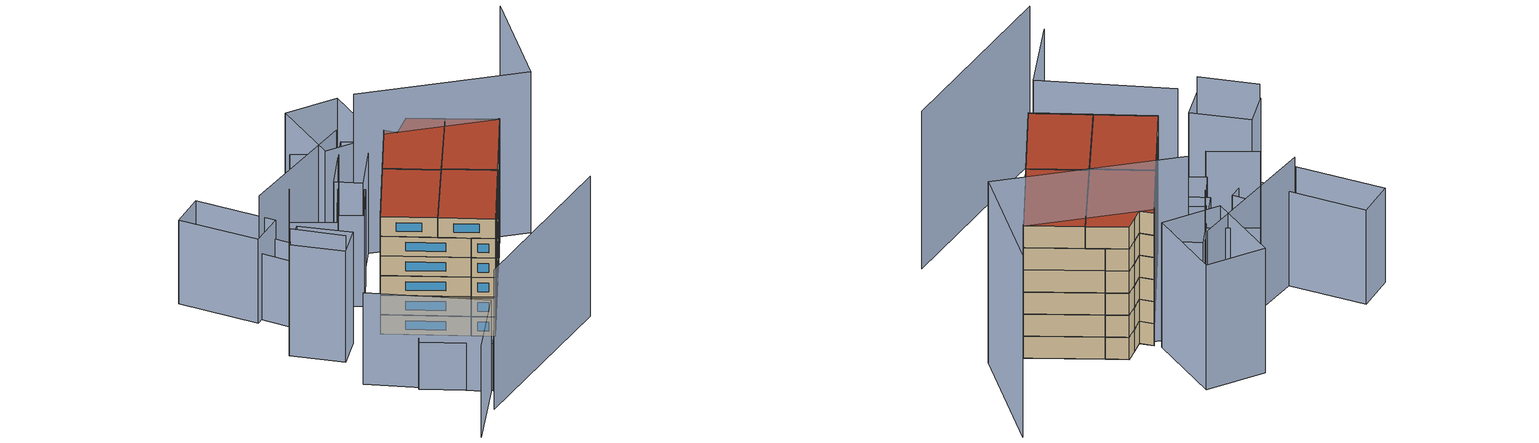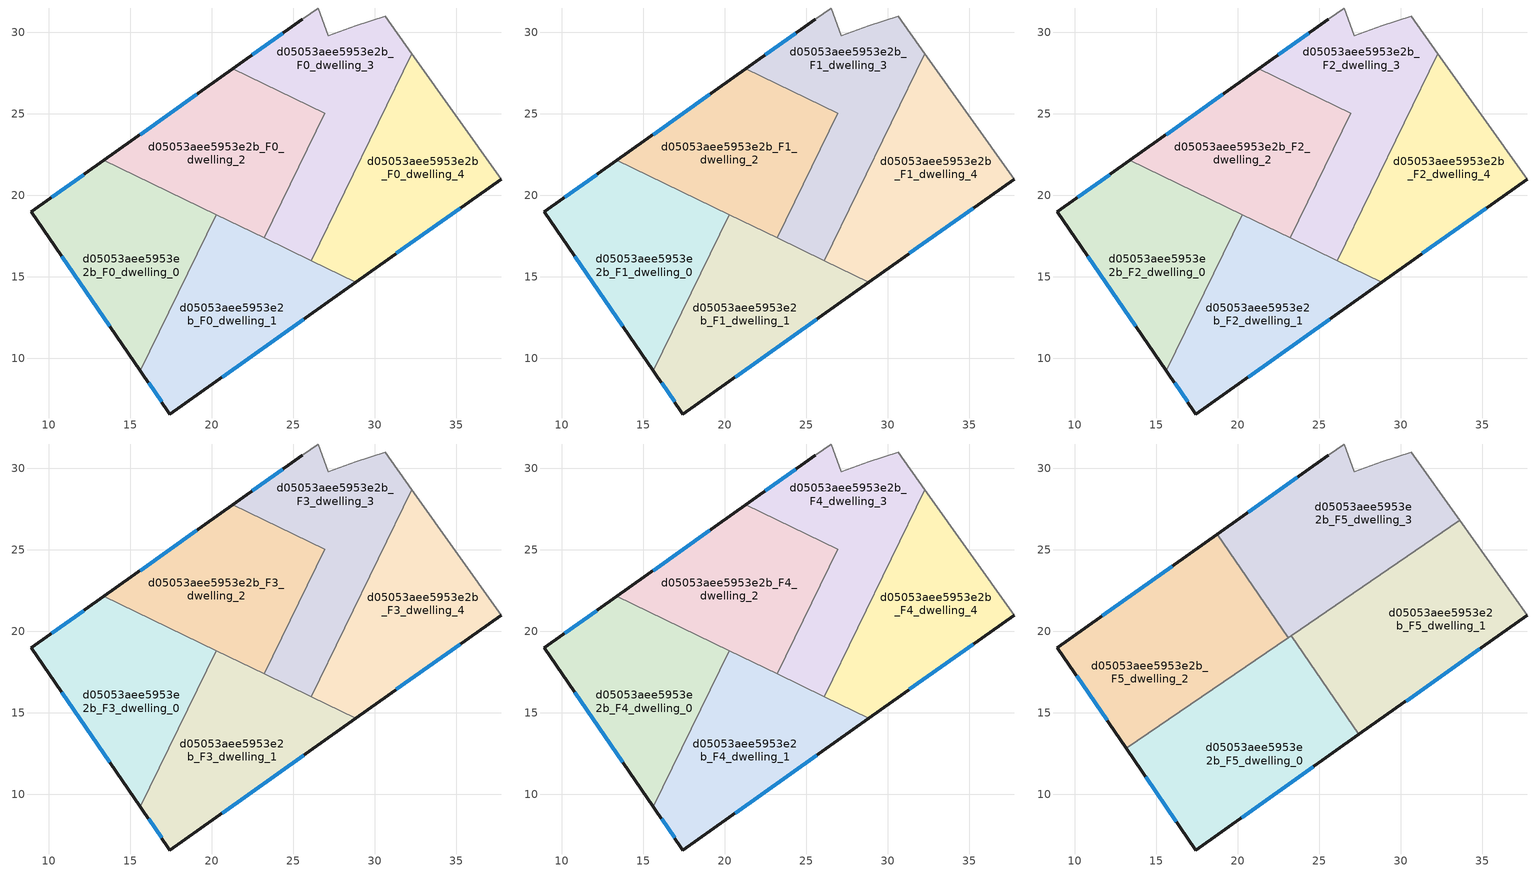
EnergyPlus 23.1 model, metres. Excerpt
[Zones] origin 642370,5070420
d05053aee5953e2b_F0_dwelling_0
 floor ground (EU_floor_Construction): 15.63,9.22 20.28,18.81 13.39,22.15 8.94,18.99 z0
 wall outside (EU_wall_Construction): 15.63,9.22 8.94,18.99 13.39,22.15 z0:3
 wall to d05053aee5953e2b_F0_dwelling_1 (EU_wall_Construction): 20.28,18.81 15.63,9.22 z0:3
 wall to d05053aee5953e2b_F0_dwelling_2 (EU_wall_Construction): 13.39,22.15 20.28,18.81 z0:3
 window (EU_Window_Construction): 13.76,11.96 10.82,16.25 / 10.19,19.87 12.15,21.27 z0.84:2.16
d05053aee5953e2b_F0_dwelling_1
 floor ground (EU_floor_Construction): 28.84,14.66 20.28,18.81 15.63,9.22 17.45,6.58 z0
 wall outside (EU_wall_Construction): 28.84,14.66 17.45,6.58 15.63,9.22 z0:3
 wall to d05053aee5953e2b_F0_dwelling_3 (EU_wall_Construction): 23.22,17.39 26.12,15.98 z0:3
 wall to d05053aee5953e2b_F0_dwelling_4 (EU_wall_Construction): 26.12,15.98 28.84,14.66 z0:3
 wall to d05053aee5953e2b_F0_dwelling_2 (EU_wall_Construction): 20.28,18.81 23.22,17.39 z0:3
 window (EU_Window_Construction): 16.94,7.32 16.14,8.48 / 25.65,12.4 20.64,8.84 z0.84:2.16
d05053aee5953e2b_F0_dwelling_2
 floor ground (EU_floor_Construction): 23.22,17.39 26.94,25.04 21.31,27.77 13.39,22.15 z0
 wall outside (EU_wall_Construction): 13.39,22.15 21.31,27.77 z0:3
 wall to d05053aee5953e2b_F0_dwelling_3 (EU_wall_Construction): 21.31,27.77 26.94,25.04 23.22,17.39 z0:3
 window (EU_Window_Construction): 15.61,23.73 19.09,26.2 z0.84:2.16
d05053aee5953e2b_F0_dwelling_3
 floor ground (EU_floor_Construction): 26.12,15.98 32.29,28.7 30.66,30.99 28.86,30.39 27.16,29.79 26.56,31.49 25.56,30.79 21.31,27.77 26.94,25.04 23.22,17.39 z0
 wall outside (EU_wall_Construction): 21.31,27.77 25.56,30.79 z0:3
 wall adiabatic (EU_wall_Construction): 25.56,30.79 26.56,31.49 27.16,29.79 28.86,30.39 30.66,30.99 32.29,28.7 z0:3
 wall to d05053aee5953e2b_F0_dwelling_4 (EU_wall_Construction): 32.29,28.7 26.12,15.98 z0:3
 window (EU_Window_Construction): 22.5,28.62 24.37,29.95 z0.84:2.16
d05053aee5953e2b_F0_dwelling_4
 floor ground (EU_floor_Construction): 37.76,20.98 32.29,28.7 26.12,15.98 28.84,14.66 z0
 wall outside (EU_wall_Construction): 37.76,20.98 28.84,14.66 z0:3
 wall adiabatic (EU_wall_Construction): 32.29,28.7 37.76,20.98 z0:3
 window (EU_Window_Construction): 35.27,19.21 31.34,16.43 z0.84:2.16
d05053aee5953e2b_F1_dwelling_0
 floor to d05053aee5953e2b_F0_dwelling_0 (EU_floor_Construction): 15.63,9.22 20.28,18.81 13.39,22.15 8.94,18.99 z3
 wall outside (EU_wall_Construction): 15.63,9.22 8.94,18.99 13.39,22.15 z3:6
 wall to d05053aee5953e2b_F1_dwelling_1 (EU_wall_Construction): 20.28,18.81 15.63,9.22 z3:6
 wall to d05053aee5953e2b_F1_dwelling_2 (EU_wall_Construction): 13.39,22.15 20.28,18.81 z3:6
 window (EU_Window_Construction): 13.76,11.96 10.82,16.25 / 10.19,19.87 12.15,21.27 z3.84:5.16
d05053aee5953e2b_F1_dwelling_1
 floor to d05053aee5953e2b_F0_dwelling_1 (EU_floor_Construction): 28.84,14.66 20.28,18.81 15.63,9.22 17.45,6.58 z3
 wall outside (EU_wall_Construction): 28.84,14.66 17.45,6.58 15.63,9.22 z3:6
 wall to d05053aee5953e2b_F1_dwelling_3 (EU_wall_Construction): 23.22,17.39 26.12,15.98 z3:6
 wall to d05053aee5953e2b_F1_dwelling_4 (EU_wall_Construction): 26.12,15.98 28.84,14.66 z3:6
 wall to d05053aee5953e2b_F1_dwelling_2 (EU_wall_Construction): 20.28,18.81 23.22,17.39 z3:6
 window (EU_Window_Construction): 16.94,7.32 16.14,8.48 / 25.65,12.4 20.64,8.84 z3.84:5.16
d05053aee5953e2b_F1_dwelling_2
 floor to d05053aee5953e2b_F0_dwelling_2 (EU_floor_Construction): 23.22,17.39 26.94,25.04 21.31,27.77 13.39,22.15 z3
 wall outside (EU_wall_Construction): 13.39,22.15 21.31,27.77 z3:6
 wall to d05053aee5953e2b_F1_dwelling_3 (EU_wall_Construction): 21.31,27.77 26.94,25.04 23.22,17.39 z3:6
 window (EU_Window_Construction): 15.61,23.73 19.09,26.2 z3.84:5.16
d05053aee5953e2b_F1_dwelling_3
 floor to d05053aee5953e2b_F0_dwelling_3 (EU_floor_Construction): 26.12,15.98 32.29,28.7 30.66,30.99 28.86,30.39 27.16,29.79 26.56,31.49 25.56,30.79 21.31,27.77 26.94,25.04 23.22,17.39 z3
 wall outside (EU_wall_Construction): 21.31,27.77 25.56,30.79 z3:6
 wall adiabatic (EU_wall_Construction): 25.56,30.79 26.56,31.49 27.16,29.79 28.86,30.39 30.66,30.99 32.29,28.7 z3:6
 wall to d05053aee5953e2b_F1_dwelling_4 (EU_wall_Construction): 32.29,28.7 26.12,15.98 z3:6
 window (EU_Window_Construction): 22.5,28.62 24.37,29.95 z3.84:5.16
d05053aee5953e2b_F1_dwelling_4
 floor to d05053aee5953e2b_F0_dwelling_4 (EU_floor_Construction): 37.76,20.98 32.29,28.7 26.12,15.98 28.84,14.66 z3
 wall outside (EU_wall_Construction): 37.76,20.98 28.84,14.66 z3:6
 wall adiabatic (EU_wall_Construction): 32.29,28.7 37.76,20.98 z3:6
 window (EU_Window_Construction): 35.27,19.21 31.34,16.43 z3.84:5.16
d05053aee5953e2b_F2_dwelling_0
 floor to d05053aee5953e2b_F1_dwelling_0 (EU_floor_Construction): 15.63,9.22 20.28,18.81 13.39,22.15 8.94,18.99 z6
 wall outside (EU_wall_Construction): 15.63,9.22 8.94,18.99 13.39,22.15 z6:9
 wall to d05053aee5953e2b_F2_dwelling_1 (EU_wall_Construction): 20.28,18.81 15.63,9.22 z6:9
 wall to d05053aee5953e2b_F2_dwelling_2 (EU_wall_Construction): 13.39,22.15 20.28,18.81 z6:9
 window (EU_Window_Construction): 13.76,11.96 10.82,16.25 / 10.19,19.87 12.15,21.27 z6.84:8.16
d05053aee5953e2b_F2_dwelling_1
 floor to d05053aee5953e2b_F1_dwelling_1 (EU_floor_Construction): 28.84,14.66 20.28,18.81 15.63,9.22 17.45,6.58 z6
 wall outside (EU_wall_Construction): 28.84,14.66 17.45,6.58 15.63,9.22 z6:9
 wall to d05053aee5953e2b_F2_dwelling_3 (EU_wall_Construction): 23.22,17.39 26.12,15.98 z6:9
 wall to d05053aee5953e2b_F2_dwelling_4 (EU_wall_Construction): 26.12,15.98 28.84,14.66 z6:9
 wall to d05053aee5953e2b_F2_dwelling_2 (EU_wall_Construction): 20.28,18.81 23.22,17.39 z6:9
 window (EU_Window_Construction): 16.94,7.32 16.14,8.48 / 25.65,12.4 20.64,8.84 z6.84:8.16
d05053aee5953e2b_F2_dwelling_2
 floor to d05053aee5953e2b_F1_dwelling_2 (EU_floor_Construction): 23.22,17.39 26.94,25.04 21.31,27.77 13.39,22.15 z6
 wall outside (EU_wall_Construction): 13.39,22.15 21.31,27.77 z6:9
 wall to d05053aee5953e2b_F2_dwelling_3 (EU_wall_Construction): 21.31,27.77 26.94,25.04 23.22,17.39 z6:9
 window (EU_Window_Construction): 15.61,23.73 19.09,26.2 z6.84:8.16
d05053aee5953e2b_F2_dwelling_3
 floor to d05053aee5953e2b_F1_dwelling_3 (EU_floor_Construction): 26.12,15.98 32.29,28.7 30.66,30.99 28.86,30.39 27.16,29.79 26.56,31.49 25.56,30.79 21.31,27.77 26.94,25.04 23.22,17.39 z6
 wall outside (EU_wall_Construction): 21.31,27.77 25.56,30.79 z6:9
 wall adiabatic (EU_wall_Construction): 25.56,30.79 26.56,31.49 27.16,29.79 28.86,30.39 30.66,30.99 32.29,28.7 z6:9
 wall to d05053aee5953e2b_F2_dwelling_4 (EU_wall_Construction): 32.29,28.7 26.12,15.98 z6:9
 window (EU_Window_Construction): 22.5,28.62 24.37,29.95 z6.84:8.16
d05053aee5953e2b_F2_dwelling_4
 floor to d05053aee5953e2b_F1_dwelling_4 (EU_floor_Construction): 37.76,20.98 32.29,28.7 26.12,15.98 28.84,14.66 z6
 wall outside (EU_wall_Construction): 37.76,20.98 28.84,14.66 z6:9
 wall adiabatic (EU_wall_Construction): 32.29,28.7 37.76,20.98 z6:9
 window (EU_Window_Construction): 35.27,19.21 31.34,16.43 z6.84:8.16
d05053aee5953e2b_F3_dwelling_0
 floor to d05053aee5953e2b_F2_dwelling_0 (EU_floor_Construction): 15.63,9.22 20.28,18.81 13.39,22.15 8.94,18.99 z9
 wall outside (EU_wall_Construction): 15.63,9.22 8.94,18.99 13.39,22.15 z9:12
 wall to d05053aee5953e2b_F3_dwelling_1 (EU_wall_Construction): 20.28,18.81 15.63,9.22 z9:12
 wall to d05053aee5953e2b_F3_dwelling_2 (EU_wall_Construction): 13.39,22.15 20.28,18.81 z9:12
 window (EU_Window_Construction): 13.76,11.96 10.82,16.25 / 10.19,19.87 12.15,21.27 z9.84:11.16
d05053aee5953e2b_F3_dwelling_1
 floor to d05053aee5953e2b_F2_dwelling_1 (EU_floor_Construction): 28.84,14.66 20.28,18.81 15.63,9.22 17.45,6.58 z9
 wall outside (EU_wall_Construction): 28.84,14.66 17.45,6.58 15.63,9.22 z9:12
 wall to d05053aee5953e2b_F3_dwelling_3 (EU_wall_Construction): 23.22,17.39 26.12,15.98 z9:12
 wall to d05053aee5953e2b_F3_dwelling_4 (EU_wall_Construction): 26.12,15.98 28.84,14.66 z9:12
 wall to d05053aee5953e2b_F3_dwelling_2 (EU_wall_Construction): 20.28,18.81 23.22,17.39 z9:12
 window (EU_Window_Construction): 16.94,7.32 16.14,8.48 / 25.65,12.4 20.64,8.84 z9.84:11.16
d05053aee5953e2b_F3_dwelling_2
 floor to d05053aee5953e2b_F2_dwelling_2 (EU_floor_Construction): 23.22,17.39 26.94,25.04 21.31,27.77 13.39,22.15 z9
 wall outside (EU_wall_Construction): 13.39,22.15 21.31,27.77 z9:12
 wall to d05053aee5953e2b_F3_dwelling_3 (EU_wall_Construction): 21.31,27.77 26.94,25.04 23.22,17.39 z9:12
 window (EU_Window_Construction): 15.61,23.73 19.09,26.2 z9.84:11.16
d05053aee5953e2b_F3_dwelling_3
 floor to d05053aee5953e2b_F2_dwelling_3 (EU_floor_Construction): 26.12,15.98 32.29,28.7 30.66,30.99 28.86,30.39 27.16,29.79 26.56,31.49 25.56,30.79 21.31,27.77 26.94,25.04 23.22,17.39 z9
 wall outside (EU_wall_Construction): 21.31,27.77 25.56,30.79 z9:12
 wall adiabatic (EU_wall_Construction): 25.56,30.79 26.56,31.49 27.16,29.79 28.86,30.39 30.66,30.99 32.29,28.7 z9:12
 wall to d05053aee5953e2b_F3_dwelling_4 (EU_wall_Construction): 32.29,28.7 26.12,15.98 z9:12
 window (EU_Window_Construction): 22.5,28.62 24.37,29.95 z9.84:11.16
d05053aee5953e2b_F3_dwelling_4
 floor to d05053aee5953e2b_F2_dwelling_4 (EU_floor_Construction): 37.76,20.98 32.29,28.7 26.12,15.98 28.84,14.66 z9
 wall outside (EU_wall_Construction): 37.76,20.98 28.84,14.66 z9:12
 wall adiabatic (EU_wall_Construction): 32.29,28.7 37.76,20.98 z9:12
 window (EU_Window_Construction): 35.27,19.21 31.34,16.43 z9.84:11.16
d05053aee5953e2b_F4_dwelling_0
 floor to d05053aee5953e2b_F3_dwelling_0 (EU_floor_Construction): 15.63,9.22 20.28,18.81 13.39,22.15 8.94,18.99 z12
 wall outside (EU_wall_Construction): 15.63,9.22 8.94,18.99 13.39,22.15 z12:15
 wall to d05053aee5953e2b_F4_dwelling_1 (EU_wall_Construction): 20.28,18.81 15.63,9.22 z12:15
 wall to d05053aee5953e2b_F4_dwelling_2 (EU_wall_Construction): 13.39,22.15 20.28,18.81 z12:15
 window (EU_Window_Construction): 13.76,11.96 10.82,16.25 / 10.19,19.87 12.15,21.27 z12.84:14.16
 ceiling adiabatic (EU_roof_Construction): 20.28,18.81 19.46,17.11 13.18,12.81 8.94,18.99 13.39,22.15 z15; 19.46,17.11 15.63,9.22 13.18,12.81 z15
d05053aee5953e2b_F4_dwelling_1
 floor to d05053aee5953e2b_F3_dwelling_1 (EU_floor_Construction): 28.84,14.66 20.28,18.81 15.63,9.22 17.45,6.58 z12
 wall outside (EU_wall_Construction): 28.84,14.66 17.45,6.58 15.63,9.22 z12:15
 wall to d05053aee5953e2b_F4_dwelling_3 (EU_wall_Construction): 23.22,17.39 26.12,15.98 z12:15
 wall to d05053aee5953e2b_F4_dwelling_4 (EU_wall_Construction): 26.12,15.98 28.84,14.66 z12:15
 wall to d05053aee5953e2b_F4_dwelling_2 (EU_wall_Construction): 20.28,18.81 23.22,17.39 z12:15
 window (EU_Window_Construction): 16.94,7.32 16.14,8.48 / 25.65,12.4 20.64,8.84 z12.84:14.16
d05053aee5953e2b_F4_dwelling_2
 floor to d05053aee5953e2b_F3_dwelling_2 (EU_floor_Construction): 23.22,17.39 26.94,25.04 21.31,27.77 13.39,22.15 z12
 wall outside (EU_wall_Construction): 13.39,22.15 21.31,27.77 z12:15
 wall to d05053aee5953e2b_F4_dwelling_3 (EU_wall_Construction): 21.31,27.77 26.94,25.04 23.22,17.39 z12:15
 window (EU_Window_Construction): 15.61,23.73 19.09,26.2 z12.84:14.16
d05053aee5953e2b_F4_dwelling_3
 floor to d05053aee5953e2b_F3_dwelling_3 (EU_floor_Construction): 26.12,15.98 32.29,28.7 30.66,30.99 28.86,30.39 27.16,29.79 26.56,31.49 25.56,30.79 21.31,27.77 26.94,25.04 23.22,17.39 z12
 wall outside (EU_wall_Construction): 21.31,27.77 25.56,30.79 z12:15
 wall adiabatic (EU_wall_Construction): 25.56,30.79 26.56,31.49 27.16,29.79 28.86,30.39 30.66,30.99 32.29,28.7 z12:15
 wall to d05053aee5953e2b_F4_dwelling_4 (EU_wall_Construction): 32.29,28.7 26.12,15.98 z12:15
 window (EU_Window_Construction): 22.5,28.62 24.37,29.95 z12.84:14.16
 ceiling adiabatic (EU_roof_Construction): 23.92,18.82 25.73,16.17 23.22,17.39 z15
d05053aee5953e2b_F4_dwelling_4
 floor to d05053aee5953e2b_F3_dwelling_4 (EU_floor_Construction): 37.76,20.98 32.29,28.7 26.12,15.98 28.84,14.66 z12
 wall outside (EU_wall_Construction): 37.76,20.98 28.84,14.66 z12:15
 wall adiabatic (EU_wall_Construction): 32.29,28.7 37.76,20.98 z12:15
 window (EU_Window_Construction): 35.27,19.21 31.34,16.43 z12.84:14.16
d05053aee5953e2b_F5_dwelling_0
 floor to d05053aee5953e2b_F4_dwelling_1 (EU_floor_Construction): 27.45,13.67 25.73,16.17 21.25,18.34 19.46,17.11 15.63,9.22 17.45,6.58 z15
 floor to d05053aee5953e2b_F4_dwelling_2 (EU_floor_Construction): 23.22,17.39 23.92,18.82 23.29,19.74 21.25,18.34 z15
 floor adiabatic (EU_floor_Construction): 25.73,16.17 23.92,18.82 23.22,17.39 21.25,18.34 13.18,12.81 15.63,9.22 19.46,17.11 21.25,18.34 z15
 wall outside (EU_wall_Construction): 27.45,13.67 17.45,6.58 13.18,12.81 z15:18
 wall to d05053aee5953e2b_F5_dwelling_1 (EU_wall_Construction): 23.29,19.74 27.45,13.67 z15:18
 wall to d05053aee5953e2b_F5_dwelling_2 (EU_wall_Construction): 13.18,12.81 23.1,19.61 z15:18
 wall to d05053aee5953e2b_F5_dwelling_3 (EU_wall_Construction): 23.1,19.61 23.29,19.74 z15:18
 window (EU_Window_Construction): 24.65,11.68 20.25,8.56 / 16.25,8.32 14.37,11.06 z15.84:17.16
 roof outside (EU_roof_Construction): 23.29,19.74 27.45,13.67 17.45,6.58 13.18,12.81 z18
d05053aee5953e2b_F5_dwelling_1
 floor to d05053aee5953e2b_F4_dwelling_4 (EU_floor_Construction): 37.76,20.98 33.62,26.82 30.26,24.52 26.12,15.98 28.84,14.66 z15
 floor to d05053aee5953e2b_F4_dwelling_1 (EU_floor_Construction): 28.84,14.66 25.73,16.17 27.45,13.67 z15
 floor to d05053aee5953e2b_F4_dwelling_3 (EU_floor_Construction): 26.12,15.98 30.26,24.52 24.9,20.84 23.92,18.82 25.73,16.17 z15
 floor to d05053aee5953e2b_F4_dwelling_2 (EU_floor_Construction): 23.92,18.82 24.9,20.84 23.29,19.74 z15
 wall outside (EU_wall_Construction): 37.76,20.98 27.45,13.67 z15:18
 wall adiabatic (EU_wall_Construction): 33.62,26.82 37.76,20.98 z15:18
 wall to d05053aee5953e2b_F5_dwelling_3 (EU_wall_Construction): 23.29,19.74 33.62,26.82 z15:18
 window (EU_Window_Construction): 34.87,18.93 30.34,15.72 z15.84:17.16
 roof outside (EU_roof_Construction): 33.62,26.82 37.76,20.98 27.45,13.67 23.29,19.74 z18
d05053aee5953e2b_F5_dwelling_2
 floor to d05053aee5953e2b_F4_dwelling_1 (EU_floor_Construction): 21.25,18.34 20.28,18.81 19.46,17.11 z15
 floor to d05053aee5953e2b_F4_dwelling_2 (EU_floor_Construction): 23.1,19.61 18.75,25.96 13.39,22.15 21.25,18.34 z15
 floor adiabatic (EU_floor_Construction): 19.46,17.11 20.28,18.81 21.25,18.34 13.39,22.15 8.94,18.99 13.18,12.81 z15
 wall outside (EU_wall_Construction): 13.18,12.81 8.94,18.99 18.75,25.96 z15:18
 wall to d05053aee5953e2b_F5_dwelling_3 (EU_wall_Construction): 18.75,25.96 23.1,19.61 z15:18
 window (EU_Window_Construction): 11.69,20.94 16,24.01 / 11.99,14.54 10.13,17.26 z15.84:17.16
 roof outside (EU_roof_Construction): 18.75,25.96 23.1,19.61 13.18,12.81 8.94,18.99 z18
d05053aee5953e2b_F5_dwelling_3
 floor to d05053aee5953e2b_F4_dwelling_3 (EU_floor_Construction): 30.26,24.52 32.29,28.7 30.66,30.99 28.86,30.39 27.16,29.79 26.56,31.49 25.56,30.79 21.31,27.77 26.94,25.04 24.9,20.84 z15
 floor to d05053aee5953e2b_F4_dwelling_2 (EU_floor_Construction): 24.9,20.84 26.94,25.04 21.31,27.77 18.75,25.96 23.1,19.61 z15
 floor to d05053aee5953e2b_F4_dwelling_4 (EU_floor_Construction): 33.62,26.82 32.29,28.7 30.26,24.52 z15
 wall outside (EU_wall_Construction): 18.75,25.96 25.56,30.79 z15:18
 wall adiabatic (EU_wall_Construction): 25.56,30.79 26.56,31.49 27.16,29.79 28.86,30.39 30.66,30.99 33.62,26.82 z15:18
 window (EU_Window_Construction): 20.66,27.31 23.65,29.44 z15.84:17.16
 roof outside (EU_roof_Construction): 30.66,30.99 33.62,26.82 23.1,19.61 18.75,25.96 25.56,30.79 26.56,31.49 27.16,29.79 28.86,30.39 z18
shading: 2.86,-4.08 28.9,-0.29 z0:21.4; -2.32,13.43 6.14,-1.12 / 6.14,-1.12 -3.67,-6.83 z0:14; 10.09,13.2 15.67,5.24 / 15.67,5.24 6.51,-1.18 / 6.51,-1.18 0.93,6.78 / 0.93,6.78 10.09,13.2 z0:7.2; -2.04,25.48 0.93,18.68 z0:19.2; 1.89,27.31 5.04,20.49 / 5.04,20.49 0.69,18.48 / 0.69,18.48 -2.46,25.3 / -2.46,25.3 1.89,27.31 z0:17; 18.55,28.49 13.25,24.69 / 13.25,24.69 11.13,27.65 / 11.13,27.65 16.43,31.45 / 16.43,31.45 18.55,28.49 z0:13.9; 21.87,35.37 8.24,25.29 / 8.24,25.29 4.44,30.44 / 4.44,30.44 18.06,40.52 / 18.06,40.52 21.87,35.37 / 26.65,33.82 18.11,28.55 / 18.11,28.55 16.08,31.84 / 16.08,31.84 24.62,37.11 / 24.62,37.11 26.65,33.82 z0:15.1; 51.73,31.29 40.96,18.33 / 40.96,18.33 22.67,33.52 z0:24.6; 6.55,34.8 7.65,28.7 / 7.65,28.7 3.66,27.98 / 3.66,27.98 2.56,34.08 / 2.56,34.08 6.55,34.8 z0:10.1; -0.66,44.61 4.55,45.71 / 4.55,45.71 6.92,34.5 / 6.92,34.5 1.71,33.4 / 1.71,33.4 -0.66,44.61 z0:12.8; 30.67,42.1 26.23,32.32 / 26.23,32.32 19.15,35.53 / 19.15,35.53 23.58,45.31 / 23.58,45.31 30.67,42.1 z0:16.9; 24.31,37.55 5.32,35.95 z0:16.8
[Building]
EU S2 Campaign: North Axis=0; Terrain=City; Solar Distribution=FullExterior
[Site:Location]
Lyon-Bron: Latitude=45.75; Longitude=5; Time Zone=1; Elevation=198
[SizingPeriod:WeatherFileDays]
AnnualSizingPeriod: Begin Month=1; Begin Day of Month=1; End Month=12; End Day of Month=31; Day of Week for Start Day=Monday; Use Weather File Daylight Saving Period=No; Use Weather File Rain and Snow Indicators=No
[MATERIAL]
EU_InternalMass_Material: Roughness=MediumRough; Thickness=0.1; Conductivity=1; Density=1800; Specific Heat=900; Thermal Absorptance=0.9; Solar Absorptance=0.7; Visible Absorptance=0.7
[MATERIAL:NOMASS] Roughness=MediumRough; Thermal Absorptance=0.9; Solar Absorptance=0.7; Visible Absorptance=0.7
Name | Thermal Resistance
EU_wall_NoMass | 0.776494
EU_roof_NoMass | 0.486893
EU_floor_NoMass | 0.421597
[WINDOWMATERIAL:SIMPLEGLAZINGSYSTEM]
EU_Window_SimpleGlazing: UFactor=4.24961; Solar Heat Gain Coefficient=0.83; Visible Transmittance=0.83
[CONSTRUCTION]
EU_wall_Construction: EU_wall_NoMass
EU_roof_Construction: EU_roof_NoMass
EU_floor_Construction: EU_floor_NoMass
EU_InternalMass_Construction: EU_InternalMass_Material
EU_Window_Construction: EU_Window_SimpleGlazing
[ZONE] Type=1; Multiplier=1; Ceiling Height=autocalculate; Floor Area=autocalculate; Part of Total Floor Area=Yes
Name | Volume
d05053aee5953e2b_F0_dwelling_0; d05053aee5953e2b_F1_dwelling_0; d05053aee5953e2b_F2_dwelling_0; d05053aee5953e2b_F3_dwelling_0; d05053aee5953e2b_F4_dwelling_0 | 219.287
d05053aee5953e2b_F5_dwelling_0 | 274.137
d05053aee5953e2b_F0_dwelling_1; d05053aee5953e2b_F1_dwelling_1; d05053aee5953e2b_F2_dwelling_1; d05053aee5953e2b_F3_dwelling_1; d05053aee5953e2b_F4_dwelling_1 | 219.286
d05053aee5953e2b_F5_dwelling_1; d05053aee5953e2b_F5_dwelling_2 | 274.118
d05053aee5953e2b_F0_dwelling_2; d05053aee5953e2b_F1_dwelling_2; d05053aee5953e2b_F2_dwelling_2; d05053aee5953e2b_F3_dwelling_2; d05053aee5953e2b_F4_dwelling_2 | 219.289
d05053aee5953e2b_F0_dwelling_3; d05053aee5953e2b_F1_dwelling_3; d05053aee5953e2b_F2_dwelling_3; d05053aee5953e2b_F3_dwelling_3; d05053aee5953e2b_F4_dwelling_3 | 219.28
d05053aee5953e2b_F5_dwelling_3 | 274.096
d05053aee5953e2b_F0_dwelling_4; d05053aee5953e2b_F1_dwelling_4; d05053aee5953e2b_F2_dwelling_4; d05053aee5953e2b_F3_dwelling_4; d05053aee5953e2b_F4_dwelling_4 | 219.279
[INTERNALMASS] Construction=EU_InternalMass_Construction
Name | Zone or ZoneList | Surface Area
d05053aee5953e2b_F0_dwelling_0_EU_InternalMass | d05053aee5953e2b_F0_dwelling_0 | 73.0948
d05053aee5953e2b_F0_dwelling_1_EU_InternalMass | d05053aee5953e2b_F0_dwelling_1 | 73.0965
d05053aee5953e2b_F0_dwelling_2_EU_InternalMass | d05053aee5953e2b_F0_dwelling_2 | 73.0976
d05053aee5953e2b_F0_dwelling_3_EU_InternalMass | d05053aee5953e2b_F0_dwelling_3 | 73.0937
d05053aee5953e2b_F0_dwelling_4_EU_InternalMass | d05053aee5953e2b_F0_dwelling_4 | 73.092
d05053aee5953e2b_F1_dwelling_0_EU_InternalMass | d05053aee5953e2b_F1_dwelling_0 | 73.0948
d05053aee5953e2b_F1_dwelling_1_EU_InternalMass | d05053aee5953e2b_F1_dwelling_1 | 73.0965
d05053aee5953e2b_F1_dwelling_2_EU_InternalMass | d05053aee5953e2b_F1_dwelling_2 | 73.0976
d05053aee5953e2b_F1_dwelling_3_EU_InternalMass | d05053aee5953e2b_F1_dwelling_3 | 73.0937
d05053aee5953e2b_F1_dwelling_4_EU_InternalMass | d05053aee5953e2b_F1_dwelling_4 | 73.092
d05053aee5953e2b_F2_dwelling_0_EU_InternalMass | d05053aee5953e2b_F2_dwelling_0 | 73.0948
d05053aee5953e2b_F2_dwelling_1_EU_InternalMass | d05053aee5953e2b_F2_dwelling_1 | 73.0965
d05053aee5953e2b_F2_dwelling_2_EU_InternalMass | d05053aee5953e2b_F2_dwelling_2 | 73.0976
d05053aee5953e2b_F2_dwelling_3_EU_InternalMass | d05053aee5953e2b_F2_dwelling_3 | 73.0937
d05053aee5953e2b_F2_dwelling_4_EU_InternalMass | d05053aee5953e2b_F2_dwelling_4 | 73.092
d05053aee5953e2b_F3_dwelling_0_EU_InternalMass | d05053aee5953e2b_F3_dwelling_0 | 73.0948
d05053aee5953e2b_F3_dwelling_1_EU_InternalMass | d05053aee5953e2b_F3_dwelling_1 | 73.0965
d05053aee5953e2b_F3_dwelling_2_EU_InternalMass | d05053aee5953e2b_F3_dwelling_2 | 73.0976
d05053aee5953e2b_F3_dwelling_3_EU_InternalMass | d05053aee5953e2b_F3_dwelling_3 | 73.0937
d05053aee5953e2b_F3_dwelling_4_EU_InternalMass | d05053aee5953e2b_F3_dwelling_4 | 73.092
d05053aee5953e2b_F4_dwelling_0_EU_InternalMass | d05053aee5953e2b_F4_dwelling_0 | 73.0948
d05053aee5953e2b_F4_dwelling_1_EU_InternalMass | d05053aee5953e2b_F4_dwelling_1 | 73.0965
d05053aee5953e2b_F4_dwelling_2_EU_InternalMass | d05053aee5953e2b_F4_dwelling_2 | 73.0976
d05053aee5953e2b_F4_dwelling_3_EU_InternalMass | d05053aee5953e2b_F4_dwelling_3 | 73.0937
d05053aee5953e2b_F4_dwelling_4_EU_InternalMass | d05053aee5953e2b_F4_dwelling_4 | 73.092
d05053aee5953e2b_F5_dwelling_0_EU_InternalMass | d05053aee5953e2b_F5_dwelling_0 | 91.3788
d05053aee5953e2b_F5_dwelling_1_EU_InternalMass | d05053aee5953e2b_F5_dwelling_1 | 91.3735
d05053aee5953e2b_F5_dwelling_2_EU_InternalMass | d05053aee5953e2b_F5_dwelling_2 | 91.3728
d05053aee5953e2b_F5_dwelling_3_EU_InternalMass | d05053aee5953e2b_F5_dwelling_3 | 91.366
[OTHEREQUIPMENT] Fuel Type=Electricity; Design Level Calculation Method=Watts/Area; Power per Zone Floor Area=1; Fraction Latent=0; Fraction Radiant=0; Fraction Lost=0; Carbon Dioxide Generation Rate=0; EndUse Subcategory=EU_Step8_InternalGains
Name | Zone or ZoneList or Space or SpaceList | Schedule
EU_Step8_InternalGain_d05053aee5953e2b_F0_dwelling_0_f000 | d05053aee5953e2b_F0_dwelling_0 | EU_Step8_GainSchedule_d05053aee5953e2b_F0_dwelling_0_f000
EU_Step8_InternalGain_d05053aee5953e2b_F0_dwelling_1_f000 | d05053aee5953e2b_F0_dwelling_1 | EU_Step8_GainSchedule_d05053aee5953e2b_F0_dwelling_1_f000
EU_Step8_InternalGain_d05053aee5953e2b_F0_dwelling_2_f000 | d05053aee5953e2b_F0_dwelling_2 | EU_Step8_GainSchedule_d05053aee5953e2b_F0_dwelling_2_f000
EU_Step8_InternalGain_d05053aee5953e2b_F0_dwelling_3_f000 | d05053aee5953e2b_F0_dwelling_3 | EU_Step8_GainSchedule_d05053aee5953e2b_F0_dwelling_3_f000
EU_Step8_InternalGain_d05053aee5953e2b_F0_dwelling_4_f000 | d05053aee5953e2b_F0_dwelling_4 | EU_Step8_GainSchedule_d05053aee5953e2b_F0_dwelling_4_f000
EU_Step8_InternalGain_d05053aee5953e2b_F1_dwelling_0_f000 | d05053aee5953e2b_F1_dwelling_0 | EU_Step8_GainSchedule_d05053aee5953e2b_F1_dwelling_0_f000
EU_Step8_InternalGain_d05053aee5953e2b_F1_dwelling_1_f000 | d05053aee5953e2b_F1_dwelling_1 | EU_Step8_GainSchedule_d05053aee5953e2b_F1_dwelling_1_f000
EU_Step8_InternalGain_d05053aee5953e2b_F1_dwelling_2_f000 | d05053aee5953e2b_F1_dwelling_2 | EU_Step8_GainSchedule_d05053aee5953e2b_F1_dwelling_2_f000
EU_Step8_InternalGain_d05053aee5953e2b_F1_dwelling_3_f000 | d05053aee5953e2b_F1_dwelling_3 | EU_Step8_GainSchedule_d05053aee5953e2b_F1_dwelling_3_f000
EU_Step8_InternalGain_d05053aee5953e2b_F1_dwelling_4_f000 | d05053aee5953e2b_F1_dwelling_4 | EU_Step8_GainSchedule_d05053aee5953e2b_F1_dwelling_4_f000
EU_Step8_InternalGain_d05053aee5953e2b_F2_dwelling_0_f000 | d05053aee5953e2b_F2_dwelling_0 | EU_Step8_GainSchedule_d05053aee5953e2b_F2_dwelling_0_f000
EU_Step8_InternalGain_d05053aee5953e2b_F2_dwelling_1_f000 | d05053aee5953e2b_F2_dwelling_1 | EU_Step8_GainSchedule_d05053aee5953e2b_F2_dwelling_1_f000
EU_Step8_InternalGain_d05053aee5953e2b_F2_dwelling_2_f000 | d05053aee5953e2b_F2_dwelling_2 | EU_Step8_GainSchedule_d05053aee5953e2b_F2_dwelling_2_f000
EU_Step8_InternalGain_d05053aee5953e2b_F2_dwelling_3_f000 | d05053aee5953e2b_F2_dwelling_3 | EU_Step8_GainSchedule_d05053aee5953e2b_F2_dwelling_3_f000
EU_Step8_InternalGain_d05053aee5953e2b_F2_dwelling_4_f000 | d05053aee5953e2b_F2_dwelling_4 | EU_Step8_GainSchedule_d05053aee5953e2b_F2_dwelling_4_f000
EU_Step8_InternalGain_d05053aee5953e2b_F3_dwelling_0_f000 | d05053aee5953e2b_F3_dwelling_0 | EU_Step8_GainSchedule_d05053aee5953e2b_F3_dwelling_0_f000
EU_Step8_InternalGain_d05053aee5953e2b_F3_dwelling_1_f000 | d05053aee5953e2b_F3_dwelling_1 | EU_Step8_GainSchedule_d05053aee5953e2b_F3_dwelling_1_f000
EU_Step8_InternalGain_d05053aee5953e2b_F3_dwelling_2_f000 | d05053aee5953e2b_F3_dwelling_2 | EU_Step8_GainSchedule_d05053aee5953e2b_F3_dwelling_2_f000
EU_Step8_InternalGain_d05053aee5953e2b_F3_dwelling_3_f000 | d05053aee5953e2b_F3_dwelling_3 | EU_Step8_GainSchedule_d05053aee5953e2b_F3_dwelling_3_f000
EU_Step8_InternalGain_d05053aee5953e2b_F3_dwelling_4_f000 | d05053aee5953e2b_F3_dwelling_4 | EU_Step8_GainSchedule_d05053aee5953e2b_F3_dwelling_4_f000
EU_Step8_InternalGain_d05053aee5953e2b_F4_dwelling_0_f000 | d05053aee5953e2b_F4_dwelling_0 | EU_Step8_GainSchedule_d05053aee5953e2b_F4_dwelling_0_f000
EU_Step8_InternalGain_d05053aee5953e2b_F4_dwelling_1_f000 | d05053aee5953e2b_F4_dwelling_1 | EU_Step8_GainSchedule_d05053aee5953e2b_F4_dwelling_1_f000
EU_Step8_InternalGain_d05053aee5953e2b_F4_dwelling_2_f000 | d05053aee5953e2b_F4_dwelling_2 | EU_Step8_GainSchedule_d05053aee5953e2b_F4_dwelling_2_f000
EU_Step8_InternalGain_d05053aee5953e2b_F4_dwelling_3_f000 | d05053aee5953e2b_F4_dwelling_3 | EU_Step8_GainSchedule_d05053aee5953e2b_F4_dwelling_3_f000
EU_Step8_InternalGain_d05053aee5953e2b_F4_dwelling_4_f000 | d05053aee5953e2b_F4_dwelling_4 | EU_Step8_GainSchedule_d05053aee5953e2b_F4_dwelling_4_f000
EU_Step8_InternalGain_d05053aee5953e2b_F5_dwelling_0_f000 | d05053aee5953e2b_F5_dwelling_0 | EU_Step8_GainSchedule_d05053aee5953e2b_F5_dwelling_0_f000
EU_Step8_InternalGain_d05053aee5953e2b_F5_dwelling_1_f000 | d05053aee5953e2b_F5_dwelling_1 | EU_Step8_GainSchedule_d05053aee5953e2b_F5_dwelling_1_f000
EU_Step8_InternalGain_d05053aee5953e2b_F5_dwelling_2_f000 | d05053aee5953e2b_F5_dwelling_2 | EU_Step8_GainSchedule_d05053aee5953e2b_F5_dwelling_2_f000
EU_Step8_InternalGain_d05053aee5953e2b_F5_dwelling_3_f000 | d05053aee5953e2b_F5_dwelling_3 | EU_Step8_GainSchedule_d05053aee5953e2b_F5_dwelling_3_f000
[ZONEVENTILATION:DESIGNFLOWRATE] Schedule=EU_AlwaysOn; Design Flow Rate Calculation Method=AirChanges/Hour; Air Changes per Hour=0.693814; Ventilation Type=Natural; Fan Pressure Rise=0; Fan Total Efficiency=1; Constant Term Coefficient=1; Temperature Term Coefficient=0; Velocity Term Coefficient=0; Velocity Squared Term Coefficient=0; Minimum Indoor Temperature=-100; Maximum Indoor Temperature=100; Delta Temperature=-100; Minimum Outdoor Temperature=-100; Maximum Outdoor Temperature=100; Maximum Wind Speed=40
Name | Zone or ZoneList or Space or SpaceList
EU_ConstantAir_d05053aee5953e2b_F0_dwelling_0 | d05053aee5953e2b_F0_dwelling_0
EU_ConstantAir_d05053aee5953e2b_F0_dwelling_1 | d05053aee5953e2b_F0_dwelling_1
EU_ConstantAir_d05053aee5953e2b_F0_dwelling_2 | d05053aee5953e2b_F0_dwelling_2
EU_ConstantAir_d05053aee5953e2b_F0_dwelling_3 | d05053aee5953e2b_F0_dwelling_3
EU_ConstantAir_d05053aee5953e2b_F0_dwelling_4 | d05053aee5953e2b_F0_dwelling_4
EU_ConstantAir_d05053aee5953e2b_F1_dwelling_0 | d05053aee5953e2b_F1_dwelling_0
EU_ConstantAir_d05053aee5953e2b_F1_dwelling_1 | d05053aee5953e2b_F1_dwelling_1
EU_ConstantAir_d05053aee5953e2b_F1_dwelling_2 | d05053aee5953e2b_F1_dwelling_2
EU_ConstantAir_d05053aee5953e2b_F1_dwelling_3 | d05053aee5953e2b_F1_dwelling_3
EU_ConstantAir_d05053aee5953e2b_F1_dwelling_4 | d05053aee5953e2b_F1_dwelling_4
EU_ConstantAir_d05053aee5953e2b_F2_dwelling_0 | d05053aee5953e2b_F2_dwelling_0
EU_ConstantAir_d05053aee5953e2b_F2_dwelling_1 | d05053aee5953e2b_F2_dwelling_1
EU_ConstantAir_d05053aee5953e2b_F2_dwelling_2 | d05053aee5953e2b_F2_dwelling_2
EU_ConstantAir_d05053aee5953e2b_F2_dwelling_3 | d05053aee5953e2b_F2_dwelling_3
EU_ConstantAir_d05053aee5953e2b_F2_dwelling_4 | d05053aee5953e2b_F2_dwelling_4
EU_ConstantAir_d05053aee5953e2b_F3_dwelling_0 | d05053aee5953e2b_F3_dwelling_0
EU_ConstantAir_d05053aee5953e2b_F3_dwelling_1 | d05053aee5953e2b_F3_dwelling_1
EU_ConstantAir_d05053aee5953e2b_F3_dwelling_2 | d05053aee5953e2b_F3_dwelling_2
EU_ConstantAir_d05053aee5953e2b_F3_dwelling_3 | d05053aee5953e2b_F3_dwelling_3
EU_ConstantAir_d05053aee5953e2b_F3_dwelling_4 | d05053aee5953e2b_F3_dwelling_4
EU_ConstantAir_d05053aee5953e2b_F4_dwelling_0 | d05053aee5953e2b_F4_dwelling_0
EU_ConstantAir_d05053aee5953e2b_F4_dwelling_1 | d05053aee5953e2b_F4_dwelling_1
EU_ConstantAir_d05053aee5953e2b_F4_dwelling_2 | d05053aee5953e2b_F4_dwelling_2
EU_ConstantAir_d05053aee5953e2b_F4_dwelling_3 | d05053aee5953e2b_F4_dwelling_3
EU_ConstantAir_d05053aee5953e2b_F4_dwelling_4 | d05053aee5953e2b_F4_dwelling_4
EU_ConstantAir_d05053aee5953e2b_F5_dwelling_0 | d05053aee5953e2b_F5_dwelling_0
EU_ConstantAir_d05053aee5953e2b_F5_dwelling_1 | d05053aee5953e2b_F5_dwelling_1
EU_ConstantAir_d05053aee5953e2b_F5_dwelling_2 | d05053aee5953e2b_F5_dwelling_2
EU_ConstantAir_d05053aee5953e2b_F5_dwelling_3 | d05053aee5953e2b_F5_dwelling_3
[HVACTEMPLATE:THERMOSTAT] Constant Heating Setpoint=20; Constant Cooling Setpoint=50
EU_HeatOnly_d05053aee5953e2b_F0_dwelling_0; EU_HeatOnly_d05053aee5953e2b_F0_dwelling_1; EU_HeatOnly_d05053aee5953e2b_F0_dwelling_2; EU_HeatOnly_d05053aee5953e2b_F0_dwelling_3; EU_HeatOnly_d05053aee5953e2b_F0_dwelling_4; EU_HeatOnly_d05053aee5953e2b_F1_dwelling_0; EU_HeatOnly_d05053aee5953e2b_F1_dwelling_1; EU_HeatOnly_d05053aee5953e2b_F1_dwelling_2; EU_HeatOnly_d05053aee5953e2b_F1_dwelling_3; EU_HeatOnly_d05053aee5953e2b_F1_dwelling_4; EU_HeatOnly_d05053aee5953e2b_F2_dwelling_0; EU_HeatOnly_d05053aee5953e2b_F2_dwelling_1; EU_HeatOnly_d05053aee5953e2b_F2_dwelling_2; EU_HeatOnly_d05053aee5953e2b_F2_dwelling_3; EU_HeatOnly_d05053aee5953e2b_F2_dwelling_4; EU_HeatOnly_d05053aee5953e2b_F3_dwelling_0; EU_HeatOnly_d05053aee5953e2b_F3_dwelling_1; EU_HeatOnly_d05053aee5953e2b_F3_dwelling_2; EU_HeatOnly_d05053aee5953e2b_F3_dwelling_3; EU_HeatOnly_d05053aee5953e2b_F3_dwelling_4; EU_HeatOnly_d05053aee5953e2b_F4_dwelling_0; EU_HeatOnly_d05053aee5953e2b_F4_dwelling_1; EU_HeatOnly_d05053aee5953e2b_F4_dwelling_2; EU_HeatOnly_d05053aee5953e2b_F4_dwelling_3; EU_HeatOnly_d05053aee5953e2b_F4_dwelling_4; EU_HeatOnly_d05053aee5953e2b_F5_dwelling_0; EU_HeatOnly_d05053aee5953e2b_F5_dwelling_1; EU_HeatOnly_d05053aee5953e2b_F5_dwelling_2; EU_HeatOnly_d05053aee5953e2b_F5_dwelling_3
[HVACTEMPLATE:ZONE:IDEALLOADSAIRSYSTEM] System Availability Schedule=EU_AlwaysOn; Maximum Heating Supply Air Temperature=50; Minimum Cooling Supply Air Temperature=13; Maximum Heating Supply Air Humidity Ratio=0.0156; Minimum Cooling Supply Air Humidity Ratio=0.0077; Heating Limit=NoLimit; Cooling Limit=NoLimit; Heating Availability Schedule=EU_AlwaysOn; Cooling Availability Schedule=EU_CoolingOff; Dehumidification Control Type=ConstantSensibleHeatRatio; Cooling Sensible Heat Ratio=0.7; Dehumidification Setpoint=60; Humidification Control Type=None; Humidification Setpoint=30; Outdoor Air Method=None; Outdoor Air Flow Rate per Person=0.00944; Outdoor Air Flow Rate per Zone Floor Area=0; Outdoor Air Flow Rate per Zone=0; Demand Controlled Ventilation Type=None; Outdoor Air Economizer Type=NoEconomizer; Heat Recovery Type=None; Sensible Heat Recovery Effectiveness=0.7; Latent Heat Recovery Effectiveness=0.65
Name | Template Thermostat
d05053aee5953e2b_F0_dwelling_0 | EU_HeatOnly_d05053aee5953e2b_F0_dwelling_0
d05053aee5953e2b_F0_dwelling_1 | EU_HeatOnly_d05053aee5953e2b_F0_dwelling_1
d05053aee5953e2b_F0_dwelling_2 | EU_HeatOnly_d05053aee5953e2b_F0_dwelling_2
d05053aee5953e2b_F0_dwelling_3 | EU_HeatOnly_d05053aee5953e2b_F0_dwelling_3
d05053aee5953e2b_F0_dwelling_4 | EU_HeatOnly_d05053aee5953e2b_F0_dwelling_4
d05053aee5953e2b_F1_dwelling_0 | EU_HeatOnly_d05053aee5953e2b_F1_dwelling_0
d05053aee5953e2b_F1_dwelling_1 | EU_HeatOnly_d05053aee5953e2b_F1_dwelling_1
d05053aee5953e2b_F1_dwelling_2 | EU_HeatOnly_d05053aee5953e2b_F1_dwelling_2
d05053aee5953e2b_F1_dwelling_3 | EU_HeatOnly_d05053aee5953e2b_F1_dwelling_3
d05053aee5953e2b_F1_dwelling_4 | EU_HeatOnly_d05053aee5953e2b_F1_dwelling_4
d05053aee5953e2b_F2_dwelling_0 | EU_HeatOnly_d05053aee5953e2b_F2_dwelling_0
d05053aee5953e2b_F2_dwelling_1 | EU_HeatOnly_d05053aee5953e2b_F2_dwelling_1
d05053aee5953e2b_F2_dwelling_2 | EU_HeatOnly_d05053aee5953e2b_F2_dwelling_2
d05053aee5953e2b_F2_dwelling_3 | EU_HeatOnly_d05053aee5953e2b_F2_dwelling_3
d05053aee5953e2b_F2_dwelling_4 | EU_HeatOnly_d05053aee5953e2b_F2_dwelling_4
d05053aee5953e2b_F3_dwelling_0 | EU_HeatOnly_d05053aee5953e2b_F3_dwelling_0
d05053aee5953e2b_F3_dwelling_1 | EU_HeatOnly_d05053aee5953e2b_F3_dwelling_1
d05053aee5953e2b_F3_dwelling_2 | EU_HeatOnly_d05053aee5953e2b_F3_dwelling_2
d05053aee5953e2b_F3_dwelling_3 | EU_HeatOnly_d05053aee5953e2b_F3_dwelling_3
d05053aee5953e2b_F3_dwelling_4 | EU_HeatOnly_d05053aee5953e2b_F3_dwelling_4
d05053aee5953e2b_F4_dwelling_0 | EU_HeatOnly_d05053aee5953e2b_F4_dwelling_0
d05053aee5953e2b_F4_dwelling_1 | EU_HeatOnly_d05053aee5953e2b_F4_dwelling_1
d05053aee5953e2b_F4_dwelling_2 | EU_HeatOnly_d05053aee5953e2b_F4_dwelling_2
d05053aee5953e2b_F4_dwelling_3 | EU_HeatOnly_d05053aee5953e2b_F4_dwelling_3
d05053aee5953e2b_F4_dwelling_4 | EU_HeatOnly_d05053aee5953e2b_F4_dwelling_4
d05053aee5953e2b_F5_dwelling_0 | EU_HeatOnly_d05053aee5953e2b_F5_dwelling_0
d05053aee5953e2b_F5_dwelling_1 | EU_HeatOnly_d05053aee5953e2b_F5_dwelling_1
d05053aee5953e2b_F5_dwelling_2 | EU_HeatOnly_d05053aee5953e2b_F5_dwelling_2
d05053aee5953e2b_F5_dwelling_3 | EU_HeatOnly_d05053aee5953e2b_F5_dwelling_3
[SIZING:ZONE] Zone Cooling Design Supply Air Temperature Input Method=SupplyAirTemperature; Zone Cooling Design Supply Air Temperature=13; Zone Heating Design Supply Air Temperature Input Method=SupplyAirTemperature; Zone Heating Design Supply Air Temperature=50; Zone Cooling Design Supply Air Humidity Ratio=0.008; Zone Heating Design Supply Air Humidity Ratio=0.008; Cooling Design Air Flow Method=DesignDay; Cooling Design Air Flow Rate=0; Cooling Minimum Air Flow per Zone Floor Area=0.000762; Cooling Minimum Air Flow=0; Cooling Minimum Air Flow Fraction=0.2; Heating Design Air Flow Method=DesignDay; Heating Design Air Flow Rate=0; Heating Maximum Air Flow per Zone Floor Area=0.002032; Heating Maximum Air Flow=0.141576; Heating Maximum Air Flow Fraction=0.3; Account for Dedicated Outdoor Air System=No; Dedicated Outdoor Air System Control Strategy=NeutralSupplyAir; Dedicated Outdoor Air Low Setpoint Temperature for Design=autosize; Dedicated Outdoor Air High Setpoint Temperature for Design=autosize; Zone Load Sizing Method=Sensible Load Only No Latent Load; Zone Latent Cooling Design Supply Air Humidity Ratio Input Method=HumidityRatioDifference; Zone Cooling Design Supply Air Humidity Ratio Difference=0.005; Zone Latent Heating Design Supply Air Humidity Ratio Input Method=HumidityRatioDifference; Zone Humidification Design Supply Air Humidity Ratio Difference=0.005
d05053aee5953e2b_F0_dwelling_0; d05053aee5953e2b_F0_dwelling_1; d05053aee5953e2b_F0_dwelling_2; d05053aee5953e2b_F0_dwelling_3; d05053aee5953e2b_F0_dwelling_4; d05053aee5953e2b_F1_dwelling_0; d05053aee5953e2b_F1_dwelling_1; d05053aee5953e2b_F1_dwelling_2; d05053aee5953e2b_F1_dwelling_3; d05053aee5953e2b_F1_dwelling_4; d05053aee5953e2b_F2_dwelling_0; d05053aee5953e2b_F2_dwelling_1; d05053aee5953e2b_F2_dwelling_2; d05053aee5953e2b_F2_dwelling_3; d05053aee5953e2b_F2_dwelling_4; d05053aee5953e2b_F3_dwelling_0; d05053aee5953e2b_F3_dwelling_1; d05053aee5953e2b_F3_dwelling_2; d05053aee5953e2b_F3_dwelling_3; d05053aee5953e2b_F3_dwelling_4; d05053aee5953e2b_F4_dwelling_0; d05053aee5953e2b_F4_dwelling_1; d05053aee5953e2b_F4_dwelling_2; d05053aee5953e2b_F4_dwelling_3; d05053aee5953e2b_F4_dwelling_4; d05053aee5953e2b_F5_dwelling_0; d05053aee5953e2b_F5_dwelling_1; d05053aee5953e2b_F5_dwelling_2; d05053aee5953e2b_F5_dwelling_3
[SCHEDULE:CONSTANT]
Name | Hourly Value
EU_AlwaysOn | 1
EU_CoolingOff | 0
[SCHEDULE:FILE] Column Number=1; Rows to Skip at Top=0; Number of Hours of Data=8760; Column Separator=Comma; Interpolate to Timestep=No; Minutes per Item=60; Adjust Schedule for Daylight Savings=Yes
Name | File
EU_Step8_GainSchedule_d05053aee5953e2b_F0_dwelling_0_f000 | ../../schedules/d05053aee5953e2b/d05053aee5953e2b_F0_dwelling_0_f000_gain.csv
EU_Step8_GainSchedule_d05053aee5953e2b_F0_dwelling_1_f000 | ../../schedules/d05053aee5953e2b/d05053aee5953e2b_F0_dwelling_1_f000_gain.csv
EU_Step8_GainSchedule_d05053aee5953e2b_F0_dwelling_2_f000 | ../../schedules/d05053aee5953e2b/d05053aee5953e2b_F0_dwelling_2_f000_gain.csv
EU_Step8_GainSchedule_d05053aee5953e2b_F0_dwelling_3_f000 | ../../schedules/d05053aee5953e2b/d05053aee5953e2b_F0_dwelling_3_f000_gain.csv
EU_Step8_GainSchedule_d05053aee5953e2b_F0_dwelling_4_f000 | ../../schedules/d05053aee5953e2b/d05053aee5953e2b_F0_dwelling_4_f000_gain.csv
EU_Step8_GainSchedule_d05053aee5953e2b_F1_dwelling_0_f000 | ../../schedules/d05053aee5953e2b/d05053aee5953e2b_F1_dwelling_0_f000_gain.csv
EU_Step8_GainSchedule_d05053aee5953e2b_F1_dwelling_1_f000 | ../../schedules/d05053aee5953e2b/d05053aee5953e2b_F1_dwelling_1_f000_gain.csv
EU_Step8_GainSchedule_d05053aee5953e2b_F1_dwelling_2_f000 | ../../schedules/d05053aee5953e2b/d05053aee5953e2b_F1_dwelling_2_f000_gain.csv
EU_Step8_GainSchedule_d05053aee5953e2b_F1_dwelling_3_f000 | ../../schedules/d05053aee5953e2b/d05053aee5953e2b_F1_dwelling_3_f000_gain.csv
EU_Step8_GainSchedule_d05053aee5953e2b_F1_dwelling_4_f000 | ../../schedules/d05053aee5953e2b/d05053aee5953e2b_F1_dwelling_4_f000_gain.csv
EU_Step8_GainSchedule_d05053aee5953e2b_F2_dwelling_0_f000 | ../../schedules/d05053aee5953e2b/d05053aee5953e2b_F2_dwelling_0_f000_gain.csv
EU_Step8_GainSchedule_d05053aee5953e2b_F2_dwelling_1_f000 | ../../schedules/d05053aee5953e2b/d05053aee5953e2b_F2_dwelling_1_f000_gain.csv
EU_Step8_GainSchedule_d05053aee5953e2b_F2_dwelling_2_f000 | ../../schedules/d05053aee5953e2b/d05053aee5953e2b_F2_dwelling_2_f000_gain.csv
EU_Step8_GainSchedule_d05053aee5953e2b_F2_dwelling_3_f000 | ../../schedules/d05053aee5953e2b/d05053aee5953e2b_F2_dwelling_3_f000_gain.csv
EU_Step8_GainSchedule_d05053aee5953e2b_F2_dwelling_4_f000 | ../../schedules/d05053aee5953e2b/d05053aee5953e2b_F2_dwelling_4_f000_gain.csv
EU_Step8_GainSchedule_d05053aee5953e2b_F3_dwelling_0_f000 | ../../schedules/d05053aee5953e2b/d05053aee5953e2b_F3_dwelling_0_f000_gain.csv
EU_Step8_GainSchedule_d05053aee5953e2b_F3_dwelling_1_f000 | ../../schedules/d05053aee5953e2b/d05053aee5953e2b_F3_dwelling_1_f000_gain.csv
EU_Step8_GainSchedule_d05053aee5953e2b_F3_dwelling_2_f000 | ../../schedules/d05053aee5953e2b/d05053aee5953e2b_F3_dwelling_2_f000_gain.csv
EU_Step8_GainSchedule_d05053aee5953e2b_F3_dwelling_3_f000 | ../../schedules/d05053aee5953e2b/d05053aee5953e2b_F3_dwelling_3_f000_gain.csv
EU_Step8_GainSchedule_d05053aee5953e2b_F3_dwelling_4_f000 | ../../schedules/d05053aee5953e2b/d05053aee5953e2b_F3_dwelling_4_f000_gain.csv
EU_Step8_GainSchedule_d05053aee5953e2b_F4_dwelling_0_f000 | ../../schedules/d05053aee5953e2b/d05053aee5953e2b_F4_dwelling_0_f000_gain.csv
EU_Step8_GainSchedule_d05053aee5953e2b_F4_dwelling_1_f000 | ../../schedules/d05053aee5953e2b/d05053aee5953e2b_F4_dwelling_1_f000_gain.csv
EU_Step8_GainSchedule_d05053aee5953e2b_F4_dwelling_2_f000 | ../../schedules/d05053aee5953e2b/d05053aee5953e2b_F4_dwelling_2_f000_gain.csv
EU_Step8_GainSchedule_d05053aee5953e2b_F4_dwelling_3_f000 | ../../schedules/d05053aee5953e2b/d05053aee5953e2b_F4_dwelling_3_f000_gain.csv
EU_Step8_GainSchedule_d05053aee5953e2b_F4_dwelling_4_f000 | ../../schedules/d05053aee5953e2b/d05053aee5953e2b_F4_dwelling_4_f000_gain.csv
EU_Step8_GainSchedule_d05053aee5953e2b_F5_dwelling_0_f000 | ../../schedules/d05053aee5953e2b/d05053aee5953e2b_F5_dwelling_0_f000_gain.csv
EU_Step8_GainSchedule_d05053aee5953e2b_F5_dwelling_1_f000 | ../../schedules/d05053aee5953e2b/d05053aee5953e2b_F5_dwelling_1_f000_gain.csv
EU_Step8_GainSchedule_d05053aee5953e2b_F5_dwelling_2_f000 | ../../schedules/d05053aee5953e2b/d05053aee5953e2b_F5_dwelling_2_f000_gain.csv
EU_Step8_GainSchedule_d05053aee5953e2b_F5_dwelling_3_f000 | ../../schedules/d05053aee5953e2b/d05053aee5953e2b_F5_dwelling_3_f000_gain.csv
